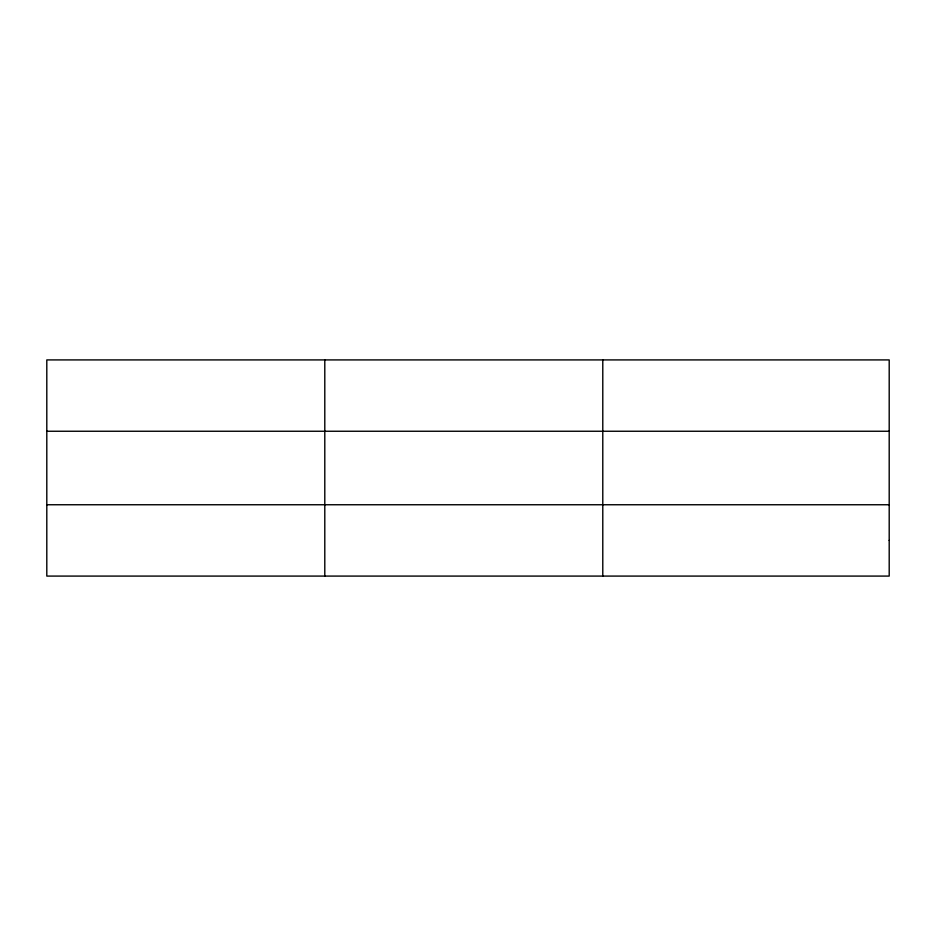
<?xml version="1.0" encoding="UTF-8"?>
<svg xmlns="http://www.w3.org/2000/svg" width="936" height="936" viewBox="0 0 936 936"><rect width="100%" height="100%" fill="white"/><g stroke="black" fill="none" stroke-linecap="round" stroke-linejoin="round"><path stroke-width="1.4" d="M324.792 359.915L324.792 576.085M602.784 359.915L602.784 576.085M46.8 431.25L889.2 431.25M46.8 504.75L889.2 504.75M889.2 540.411L889.2 576.085L46.8 576.085L46.8 359.915L889.2 359.915L889.2 540.411"/></g></svg>
